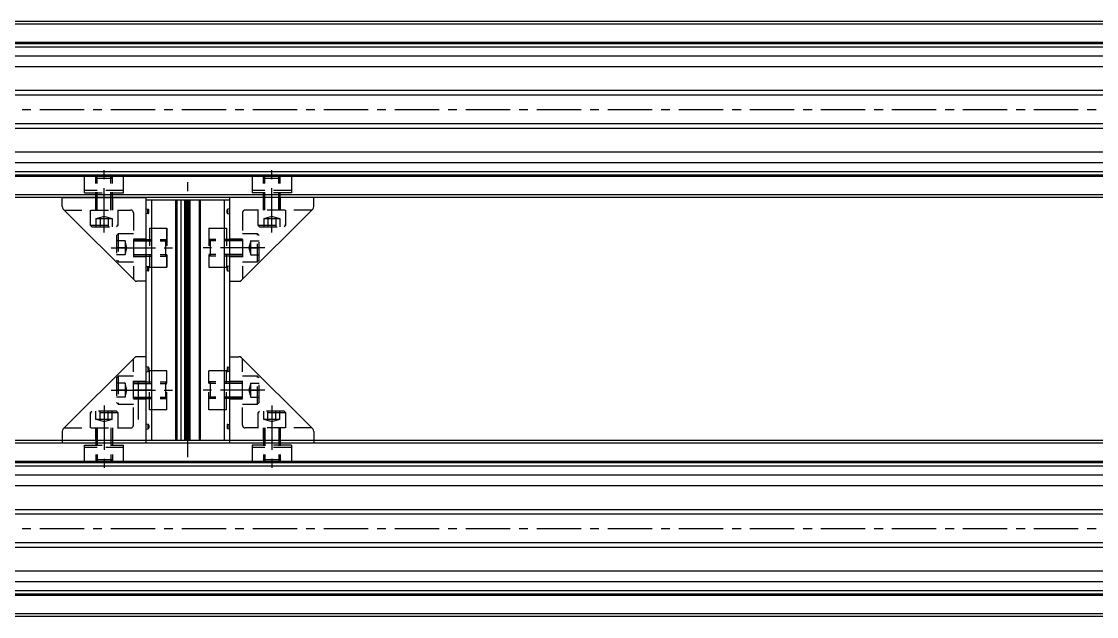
# Model space of a CAD drawing. Extents: x 0 to 4468, y -8 to 816.
# Drawn here: x 2916.8 to 3301.3, y 561.5 to 774.5 of the extents above; entities that cross this region are included whole.
import ezdxf

# ---------------------------------------------------------------- set-up
doc = ezdxf.new("R2010")
doc.units = 0
doc.header["$LTSCALE"] = 0.5
doc.linetypes.add('CENTER', pattern=[50.8, 31.75, -6.35, 6.35, -6.35])
doc.linetypes.add('DASHED', pattern=[19.05, 12.7, -6.35])
for name, color, linetype in [('MSM_CENTER', 1, 'CENTER'), ('MSM_CONTINUOUS', 7, 'CONTINUOUS'), ('MSM_DASHED', 4, 'DASHED')]:
    doc.layers.add(name, color=color, linetype=linetype)

msp = doc.modelspace()

# ---------------------------------------------------------------- linework, layer by layer
at = {"layer": 'MSM_CENTER'}
for p, q in [((764.36, 743.01), (3930.36, 743.01)), ((2946.36, 699.01), (2946.36, 721.51)), ((3006.36, 699.01), (3006.36, 721.51)), ((2976.36, 618.51), (2976.36, 717.51)), ((2976.36, 618.51), (2976.36, 717.51)), ((2948.86, 693.51), (2970.86, 693.51)), ((3003.86, 693.51), (2981.86, 693.51)), ((2948.86, 642.51), (2970.86, 642.51)), ((2958.6, 645.11), (2958.6, 632.01)), ((3003.86, 642.51), (2981.86, 642.51)), ((2946.36, 637.01), (2946.36, 614.51)), ((3006.36, 637.01), (3006.36, 614.51)), ((764.36, 593.01), (3930.36, 593.01))]:
    msp.add_line(p, q, dxfattribs=at)
at = {"layer": 'MSM_CONTINUOUS'}
for p, q in [((3920.36, 774.51), (774.36, 774.51)), ((3788.56, 773.51), (906.16, 773.51)), ((3800.86, 767.01), (893.86, 767.01)), ((3800.86, 766.51), (893.86, 766.51)), ((3800.86, 765.35), (893.86, 765.35)), ((3808.36, 762.1), (886.36, 762.1)), ((3808.36, 758.26), (886.36, 758.26)), ((3808.36, 749.76), (886.36, 749.76)), ((3880.86, 748.16), (931.66, 748.16)), ((3808.36, 736.26), (886.36, 736.26)), ((3880.86, 737.86), (931.66, 737.86)), ((3808.36, 727.77), (886.36, 727.77)), ((3808.36, 723.93), (886.36, 723.93)), ((3800.86, 720.67), (893.86, 720.67)), ((3800.86, 719.51), (893.86, 719.51)), ((3800.86, 719.01), (893.86, 719.01)), ((3920.36, 711.51), (774.36, 711.51)), ((3788.56, 712.51), (906.16, 712.51)), ((2931.36, 711.51), (2961.36, 711.51)), ((2931.36, 708.26), (2931.36, 711.51)), ((2961.36, 623.51), (2961.36, 711.51)), ((3021.36, 711.51), (2991.36, 711.51)), ((2991.36, 623.51), (2991.36, 711.51)), ((3021.36, 708.26), (3021.36, 711.51)), ((2991.36, 710.51), (2961.36, 710.51)), ((2963.36, 710.51), (2963.36, 624.51)), ((2971.96, 710.51), (2971.96, 624.51)), ((2972.36, 710.51), (2972.36, 624.51)), ((2973.86, 710.51), (2973.86, 624.51)), ((2975.14, 710.51), (2975.14, 624.51)), ((2975.45, 710.51), (2975.45, 624.51)), ((2975.95, 710.51), (2975.95, 624.51)), ((2976.36, 710.51), (2976.36, 624.51)), ((2976.76, 710.51), (2976.76, 624.51)), ((2977.01, 710.51), (2977.01, 624.51)), ((2980.36, 710.51), (2980.36, 624.51)), ((2980.76, 710.51), (2980.76, 624.51)), ((2989.36, 710.51), (2989.36, 624.51)), ((2957.22, 681.88), (2931.72, 707.38)), ((2995.49, 681.88), (3020.99, 707.38)), ((2961.36, 681.51), (2958.11, 681.51)), ((2991.36, 681.51), (2994.61, 681.51)), ((2957.22, 654.15), (2931.72, 628.65)), ((2961.36, 654.51), (2958.11, 654.51)), ((2991.36, 654.51), (2994.61, 654.51)), ((2995.49, 654.15), (3020.99, 628.65)), ((2931.36, 627.76), (2931.36, 623.51)), ((3021.36, 627.76), (3021.36, 623.51)), ((3920.36, 624.51), (774.36, 624.51)), ((3788.56, 623.51), (906.16, 623.51)), ((3800.86, 617.01), (893.86, 617.01)), ((3800.86, 616.51), (893.86, 616.51)), ((3800.86, 615.35), (893.86, 615.35)), ((3808.36, 612.1), (886.36, 612.1)), ((3808.36, 608.26), (886.36, 608.26)), ((3808.36, 599.76), (886.36, 599.76)), ((3880.86, 598.16), (931.66, 598.16)), ((3808.36, 586.26), (886.36, 586.26)), ((3880.86, 587.86), (931.66, 587.86)), ((3808.36, 577.77), (886.36, 577.77)), ((3808.36, 573.93), (886.36, 573.93)), ((3800.86, 570.67), (893.86, 570.67)), ((3800.86, 569.51), (893.86, 569.51)), ((3800.86, 569.01), (893.86, 569.01)), ((3920.36, 561.51), (774.36, 561.51)), ((3788.56, 562.51), (906.16, 562.51))]:
    msp.add_line(p, q, dxfattribs=at)
for centre, start, end in [((2932.61, 708.26), 180, 225), ((3020.11, 708.26), 315, 0), ((2958.11, 682.76), 225, 270), ((2994.61, 682.76), 270, 315), ((2958.11, 653.26), 90, 135), ((2994.61, 653.26), 45, 90), ((2932.61, 627.76), 135, 180), ((3020.11, 627.76), 0, 45)]:
    msp.add_arc(centre, 1.25, start, end, dxfattribs=at)
at = {"layer": 'MSM_DASHED'}
for p, q in [((3685.36, 767.01), (959.36, 767.01)), ((2939.36, 713.21), (2939.36, 719.51)), ((2943.36, 707.01), (2943.36, 719.51)), ((2943.9, 707.01), (2943.9, 719.51)), ((2948.82, 707.01), (2948.82, 719.51)), ((2949.36, 707.01), (2949.36, 719.51)), ((2953.36, 713.21), (2953.36, 719.51)), ((2999.36, 719.51), (2999.36, 713.21)), ((3003.36, 707.01), (3003.36, 719.51)), ((3003.9, 707.01), (3003.9, 719.51)), ((3008.82, 707.01), (3008.82, 719.51)), ((3009.36, 707.01), (3009.36, 719.51)), ((3013.36, 719.51), (3013.36, 713.21)), ((3685.36, 719.01), (959.36, 719.01)), ((2943.9, 719.01), (2943.36, 718.47)), ((2943.36, 718.47), (2949.36, 718.47)), ((2949.36, 718.47), (2948.82, 719.01)), ((3003.9, 719.01), (3003.36, 718.47)), ((3003.36, 718.47), (3009.36, 718.47)), ((3009.36, 718.47), (3008.82, 719.01)), ((2953.36, 714.01), (2939.36, 714.01)), ((2939.36, 713.21), (2953.36, 713.21)), ((2943.26, 711.51), (2943.26, 707.01)), ((2949.46, 707.01), (2949.46, 711.51)), ((3013.36, 714.01), (2999.36, 714.01)), ((3013.36, 713.21), (2999.36, 713.21)), ((3003.26, 711.51), (3003.26, 707.01)), ((3009.46, 707.01), (3009.46, 711.51)), ((2932.09, 707.01), (2955.86, 707.01)), ((2941.36, 707.01), (2941.36, 701.61)), ((2943.47, 704.01), (2943.47, 701.01)), ((2943.47, 704.01), (2949.24, 704.01)), ((2946.36, 704.68), (2943.86, 704.01)), ((2944.91, 704.01), (2944.91, 701.01)), ((2948.86, 704.01), (2946.36, 704.68)), ((2947.8, 704.01), (2947.8, 701.01)), ((2949.24, 704.01), (2949.24, 701.01)), ((2951.36, 701.61), (2951.36, 707.01)), ((2956.86, 706.01), (2956.86, 682.24)), ((2961.36, 707.41), (2962.11, 707.28)), ((2962.11, 705.74), (2961.36, 705.61)), ((2962.07, 705.74), (2962.07, 707.29)), ((2962.36, 706.04), (2962.36, 706.98)), ((2990.36, 706.04), (2990.36, 706.98)), ((2991.36, 707.41), (2990.6, 707.28)), ((2990.6, 705.74), (2991.36, 705.61)), ((2990.64, 705.74), (2990.64, 707.29)), ((2995.86, 706.01), (2995.86, 682.24)), ((3020.62, 707.01), (2996.86, 707.01)), ((3001.36, 707.01), (3001.36, 701.61)), ((3003.47, 704.01), (3003.47, 701.01)), ((3003.47, 704.01), (3009.24, 704.01)), ((3006.36, 704.68), (3003.86, 704.01)), ((3004.91, 704.01), (3004.91, 701.01)), ((3008.86, 704.01), (3006.36, 704.68)), ((3007.8, 704.01), (3007.8, 701.01)), ((3009.24, 704.01), (3009.24, 701.01)), ((3011.36, 701.61), (3011.36, 707.01)), ((2941.36, 701.61), (2951.36, 701.61)), ((2941.36, 701.61), (2941.96, 701.01)), ((2941.96, 701.01), (2950.76, 701.01)), ((2950.76, 701.01), (2951.36, 701.61)), ((2962.56, 700.51), (2962.56, 686.51)), ((2962.56, 700.51), (2968.86, 700.51)), ((2968.64, 700.51), (2968.64, 686.51)), ((2968.86, 700.51), (2968.86, 686.51)), ((2983.86, 700.51), (2983.86, 686.51)), ((2983.86, 700.51), (2990.16, 700.51)), ((2990.16, 700.51), (2990.16, 686.51)), ((3001.36, 701.61), (3001.96, 701.01)), ((3001.36, 701.61), (3011.36, 701.61)), ((3001.96, 701.01), (3010.76, 701.01)), ((3010.76, 701.01), (3011.36, 701.61)), ((2951.46, 698.51), (2950.86, 697.91)), ((2950.86, 697.91), (2950.86, 689.11)), ((2953.86, 696.01), (2950.86, 696.01)), ((2956.86, 698.51), (2951.46, 698.51)), ((2951.46, 698.51), (2951.46, 688.51)), ((2953.86, 696.01), (2953.86, 691.01)), ((2954.53, 693.51), (2953.86, 696.01)), ((2961.36, 696.61), (2956.86, 696.61)), ((2956.86, 696.51), (2968.86, 696.51)), ((2968.32, 696.51), (2968.32, 690.51)), ((2968.86, 695.97), (2968.32, 696.51)), ((2995.86, 696.51), (2983.86, 696.51)), ((2984.4, 696.51), (2983.86, 695.97)), ((2984.4, 690.51), (2984.4, 696.51)), ((2995.86, 696.61), (2991.36, 696.61)), ((3001.26, 698.51), (2995.86, 698.51)), ((2998.86, 696.01), (2998.19, 693.51)), ((2998.86, 696.01), (3001.86, 696.01)), ((2998.86, 691.01), (2998.86, 696.01)), ((3001.26, 688.51), (3001.26, 698.51)), ((3001.86, 697.91), (3001.26, 698.51)), ((3001.86, 689.11), (3001.86, 697.91)), ((2953.86, 693.51), (2950.86, 693.51)), ((2953.86, 691.01), (2954.53, 693.51)), ((2956.86, 695.97), (2968.86, 695.97)), ((2995.86, 695.97), (2983.86, 695.97)), ((2998.19, 693.51), (2998.86, 691.01)), ((2998.86, 693.51), (3001.86, 693.51)), ((2953.86, 691.01), (2950.86, 691.01)), ((2950.86, 689.11), (2951.46, 688.51)), ((2951.46, 688.51), (2956.86, 688.51)), ((2956.86, 691.05), (2968.86, 691.05)), ((2956.86, 690.51), (2968.86, 690.51)), ((2956.86, 690.41), (2961.36, 690.41)), ((2968.32, 690.51), (2968.86, 691.05)), ((2995.86, 691.05), (2983.86, 691.05)), ((2983.86, 691.05), (2984.4, 690.51)), ((2995.86, 690.51), (2983.86, 690.51)), ((2991.36, 690.41), (2995.86, 690.41)), ((2995.86, 688.51), (3001.26, 688.51)), ((2998.86, 691.01), (3001.86, 691.01)), ((3001.26, 688.51), (3001.86, 689.11)), ((2961.36, 686.91), (2962.11, 686.78)), ((2962.11, 685.24), (2961.36, 685.11)), ((2962.07, 685.24), (2962.07, 686.79)), ((2962.36, 685.54), (2962.36, 686.48)), ((2962.56, 686.51), (2968.86, 686.51)), ((2983.86, 686.51), (2990.16, 686.51)), ((2990.36, 685.54), (2990.36, 686.48)), ((2991.36, 686.91), (2990.6, 686.78)), ((2990.6, 685.24), (2991.36, 685.11)), ((2990.64, 685.24), (2990.64, 686.79)), ((2956.86, 630.01), (2956.86, 653.78)), ((2995.86, 630.01), (2995.86, 653.78)), ((2962.11, 650.78), (2961.36, 650.91)), ((2962.07, 650.79), (2962.07, 649.24)), ((2962.36, 650.48), (2962.36, 649.54)), ((2990.36, 650.48), (2990.36, 649.54)), ((2990.6, 650.78), (2991.36, 650.91)), ((2990.64, 650.79), (2990.64, 649.24)), ((2951.46, 647.51), (2950.86, 646.91)), ((2950.86, 646.91), (2950.86, 638.11)), ((2956.86, 647.51), (2951.46, 647.51)), ((2951.46, 647.51), (2951.46, 637.51)), ((2961.36, 649.11), (2962.11, 649.24)), ((2962.56, 635.51), (2962.56, 649.51)), ((2968.86, 649.51), (2962.56, 649.51)), ((2968.86, 635.51), (2968.86, 649.51)), ((2990.16, 649.51), (2983.86, 649.51)), ((2983.86, 635.51), (2983.86, 649.51)), ((2990.16, 635.51), (2990.16, 649.51)), ((2991.36, 649.11), (2990.6, 649.24)), ((3001.26, 647.51), (2995.86, 647.51)), ((3001.86, 646.91), (3001.26, 647.51)), ((3001.26, 637.51), (3001.26, 647.51)), ((3001.86, 638.11), (3001.86, 646.91)), ((2953.86, 645.01), (2950.86, 645.01)), ((2963.6, 642.51), (2950.86, 642.51)), ((2953.86, 645.01), (2953.86, 640.01)), ((2954.53, 642.51), (2953.86, 645.01)), ((2953.86, 640.01), (2954.53, 642.51)), ((2961.36, 645.61), (2956.86, 645.61)), ((2956.86, 645.51), (2968.86, 645.51)), ((2956.86, 644.97), (2968.86, 644.97)), ((2968.32, 645.51), (2968.32, 639.51)), ((2968.86, 644.97), (2968.32, 645.51)), ((2995.86, 645.51), (2983.86, 645.51)), ((2984.4, 645.51), (2983.86, 644.97)), ((2995.86, 644.97), (2983.86, 644.97)), ((2984.4, 639.51), (2984.4, 645.51)), ((2995.86, 645.61), (2991.36, 645.61)), ((2998.86, 645.01), (2998.19, 642.51)), ((2998.19, 642.51), (2998.86, 640.01)), ((2998.86, 645.01), (3001.86, 645.01)), ((2998.86, 640.01), (2998.86, 645.01)), ((2998.86, 642.51), (3001.86, 642.51)), ((2953.86, 640.01), (2950.86, 640.01)), ((2956.86, 640.05), (2968.86, 640.05)), ((2956.86, 639.51), (2968.86, 639.51)), ((2956.86, 639.41), (2961.36, 639.41)), ((2968.32, 639.51), (2968.86, 640.05)), ((2995.86, 640.05), (2983.86, 640.05)), ((2983.86, 640.05), (2984.4, 639.51)), ((2995.86, 639.51), (2983.86, 639.51)), ((2991.36, 639.41), (2995.86, 639.41)), ((2998.86, 640.01), (3001.86, 640.01)), ((2941.96, 635.01), (2941.36, 634.41)), ((2950.76, 635.01), (2941.96, 635.01)), ((2943.47, 632.01), (2943.47, 635.01)), ((2944.91, 632.01), (2944.91, 635.01)), ((2947.8, 632.01), (2947.8, 635.01)), ((2949.24, 632.01), (2949.24, 635.01)), ((2951.36, 634.41), (2950.76, 635.01)), ((2950.86, 638.11), (2951.46, 637.51)), ((2951.46, 637.51), (2956.86, 637.51)), ((2968.86, 635.51), (2962.56, 635.51)), ((2990.16, 635.51), (2983.86, 635.51)), ((2995.86, 637.51), (3001.26, 637.51)), ((3001.26, 637.51), (3001.86, 638.11)), ((3001.96, 635.01), (3001.36, 634.41)), ((3010.76, 635.01), (3001.96, 635.01)), ((3003.47, 632.01), (3003.47, 635.01)), ((3004.91, 632.01), (3004.91, 635.01)), ((3007.8, 632.01), (3007.8, 635.01)), ((3009.24, 632.01), (3009.24, 635.01)), ((3011.36, 634.41), (3010.76, 635.01)), ((2941.36, 634.41), (2941.36, 629.01)), ((2951.36, 634.41), (2941.36, 634.41)), ((2949.24, 632.01), (2943.47, 632.01)), ((2943.86, 632.01), (2946.36, 631.34)), ((2946.36, 631.34), (2948.86, 632.01)), ((2951.36, 629.01), (2951.36, 634.41)), ((3011.36, 634.41), (3001.36, 634.41)), ((3001.36, 634.41), (3001.36, 629.01)), ((3009.24, 632.01), (3003.47, 632.01)), ((3003.86, 632.01), (3006.36, 631.34)), ((3006.36, 631.34), (3008.86, 632.01)), ((3011.36, 629.01), (3011.36, 634.41)), ((2932.09, 629.01), (2955.86, 629.01)), ((2943.26, 629.01), (2943.26, 624.51)), ((2943.36, 629.01), (2943.36, 616.51)), ((2943.9, 629.01), (2943.9, 616.51)), ((2948.82, 629.01), (2948.82, 616.51)), ((2949.36, 629.01), (2949.36, 616.51)), ((2949.46, 624.51), (2949.46, 629.01)), ((2962.11, 630.28), (2961.36, 630.41)), ((2961.36, 628.61), (2962.11, 628.74)), ((2962.07, 630.29), (2962.07, 628.74)), ((2962.36, 629.98), (2962.36, 629.04)), ((2990.36, 629.98), (2990.36, 629.04)), ((2990.6, 630.28), (2991.36, 630.41)), ((2991.36, 628.61), (2990.6, 628.74)), ((2990.64, 630.29), (2990.64, 628.74)), ((3020.62, 629.01), (2996.86, 629.01)), ((3003.26, 629.01), (3003.26, 624.51)), ((3003.36, 629.01), (3003.36, 616.51)), ((3003.9, 629.01), (3003.9, 616.51)), ((3008.82, 629.01), (3008.82, 616.51)), ((3009.36, 629.01), (3009.36, 616.51)), ((3009.46, 624.51), (3009.46, 629.01)), ((2939.36, 622.81), (2953.36, 622.81)), ((2939.36, 616.51), (2939.36, 622.81)), ((2953.36, 622.01), (2939.36, 622.01)), ((2953.36, 616.51), (2953.36, 622.81)), ((3013.36, 622.81), (2999.36, 622.81)), ((2999.36, 622.81), (2999.36, 616.51)), ((3013.36, 622.01), (2999.36, 622.01)), ((3013.36, 622.81), (3013.36, 616.51)), ((2949.36, 617.55), (2943.36, 617.55)), ((2943.36, 617.55), (2943.9, 617.01)), ((2948.82, 617.01), (2943.9, 617.01)), ((2948.82, 617.01), (2949.36, 617.55)), ((3009.36, 617.55), (3003.36, 617.55)), ((3003.36, 617.55), (3003.9, 617.01)), ((3008.82, 617.01), (3003.9, 617.01)), ((3008.82, 617.01), (3009.36, 617.55))]:
    msp.add_line(p, q, dxfattribs=at)
for centre, radius, start, end in [((2955.86, 706.01), 1, 0, 90), ((2962.06, 706.98), 0.3, 360, 80), ((2962.06, 706.04), 0.3, 280, 360), ((2990.66, 706.98), 0.3, 100, 180), ((2990.66, 706.04), 0.3, 180, 260), ((2996.86, 706.01), 1, 90, 180), ((2962.06, 686.48), 0.3, 360, 80), ((2962.06, 685.54), 0.3, 280, 360), ((2990.66, 686.48), 0.3, 100, 180), ((2990.66, 685.54), 0.3, 180, 260), ((2962.06, 650.48), 0.3, 360, 80), ((2990.66, 650.48), 0.3, 100, 180), ((2962.06, 649.54), 0.3, 280, 360), ((2990.66, 649.54), 0.3, 180, 260), ((2955.86, 630.01), 1, 270, 0), ((2962.06, 629.98), 0.3, 360, 80), ((2962.06, 629.04), 0.3, 280, 360), ((2990.66, 629.98), 0.3, 100, 180), ((2990.66, 629.04), 0.3, 180, 260), ((2996.86, 630.01), 1, 180, 270)]:
    msp.add_arc(centre, radius, start, end, dxfattribs=at)

doc.saveas('drawing.dxf')
